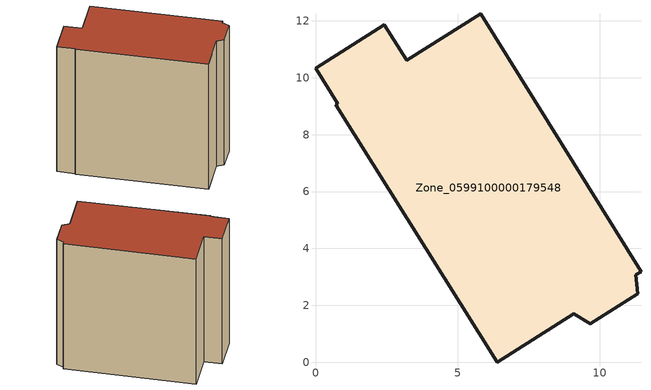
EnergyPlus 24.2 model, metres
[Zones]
Zone_0599100000179548
 floor ground (C_G): 9.08,1.7 6.39,0 0.71,9.04 0.78,9.09 0,10.34 2.41,11.86 3.2,10.61 5.81,12.25 11.44,3.18 11.26,3.07 11.32,2.4 9.65,1.35 z0
 wall outside (C_F): 3.2,10.61 2.41,11.86 0,10.34 0.78,9.09 0.71,9.04 6.39,0 9.08,1.7 9.65,1.35 11.32,2.4 11.26,3.07 11.44,3.18 5.81,12.25 3.2,10.61 z0:11.98
 roof outside (C_R): 11.44,3.18 5.81,12.25 3.2,10.61 2.41,11.86 0,10.34 0.78,9.09 0.71,9.04 6.39,0 9.08,1.7 9.65,1.35 11.32,2.4 11.26,3.07 z11.98
[BUILDING]
Pand.0599100000179548: North Axis=0; Terrain=City; Loads Convergence Tolerance Value=0.04; Temperature Convergence Tolerance Value=0.4; Solar Distribution=FullExterior; Maximum Number of Warmup Days=25; Minimum Number of Warmup Days=1
[Site:Location]
Rotterdam.The.Hague.AP_ZH_NLD Design_Conditions: Latitude=51.96; Longitude=4.45; Time Zone=1; Elevation=-4.5
[SITE:GROUNDTEMPERATURE:BUILDINGSURFACE]
18, 18, 18, 18, 18, 18, 18, 18, 18, 18, 18, 18
[MATERIAL] Thermal Absorptance=0.9; Solar Absorptance=0.7; Visible Absorptance=0.7
Name | Roughness | Thickness | Conductivity | Density | Specific Heat
G.TI.1946 | MediumSmooth | 0.15 | 1 | 540 | 1210
F.TI.1946 | Rough | 0.3 | 0.857143 | 1920 | 840
R.TI.1946 | MediumRough | 0.2 | 0.1 | 1500 | 1000
[CONSTRUCTION]
C_G: G.TI.1946
C_F: F.TI.1946
C_R: R.TI.1946
[ZONE]
Zone_0599100000179548: Type=1; Multiplier=1; Ceiling Height=Autocalculate; Volume=Autocalculate; Floor Area=autocalculate; Part of Total Floor Area=Yes
[ZONEINFILTRATION:DESIGNFLOWRATE]
Infil_Zone_0599100000179548: Zone or ZoneList or Space or SpaceList=Zone_0599100000179548; Schedule=AlwaysOn; Design Flow Rate Calculation Method=Flow/Area; Flow Rate per Floor Area=0.003; Constant Term Coefficient=1; Temperature Term Coefficient=0; Velocity Term Coefficient=0; Velocity Squared Term Coefficient=0
[HVACTEMPLATE:ZONE:IDEALLOADSAIRSYSTEM]
Zone_0599100000179548: Maximum Heating Supply Air Temperature=50; Minimum Cooling Supply Air Temperature=13; Maximum Heating Supply Air Humidity Ratio=0.0156; Minimum Cooling Supply Air Humidity Ratio=0.0077; Heating Limit=NoLimit; Cooling Limit=NoLimit; Dehumidification Control Type=ConstantSensibleHeatRatio; Cooling Sensible Heat Ratio=0.7; Dehumidification Setpoint=60; Humidification Control Type=None; Humidification Setpoint=30; Outdoor Air Method=None; Outdoor Air Flow Rate per Person=0.00944; Outdoor Air Flow Rate per Zone Floor Area=0; Outdoor Air Flow Rate per Zone=0; Demand Controlled Ventilation Type=None; Outdoor Air Economizer Type=NoEconomizer; Heat Recovery Type=None; Sensible Heat Recovery Effectiveness=0.7; Latent Heat Recovery Effectiveness=0.65
[ZONECONTROL:THERMOSTAT]
ThermostatControl_Zone_0599100000179548: Zone or ZoneList=Zone_0599100000179548; Control Type Schedule=DualSetpointControlType; Control 1=Thermostat_Zone_0599100000179548; Temperature Difference Between Cutout And Setpoint=0
[THERMOSTATSETPOINT:DUALSETPOINT]
Thermostat_Zone_0599100000179548: Heating Setpoint Temperature Schedule=HeatingSetpoint_Zone_0599100000179548; Cooling Setpoint Temperature Schedule=CoolingSetpoint_Zone_0599100000179548
[SCHEDULE:COMPACT]
HeatingSetpoint_Zone_0599100000179548: Through: 12/31, For: AllDays, Until: 24:00, 21
CoolingSetpoint_Zone_0599100000179548: Through: 12/31, For: AllDays, Until: 24:00, 24
DualSetpointControlType: Through: 12/31, For: AllDays, Until: 24:00, 4
AlwaysOn: Through: 12/31, For: AllDays, Until: 24:00, 1
